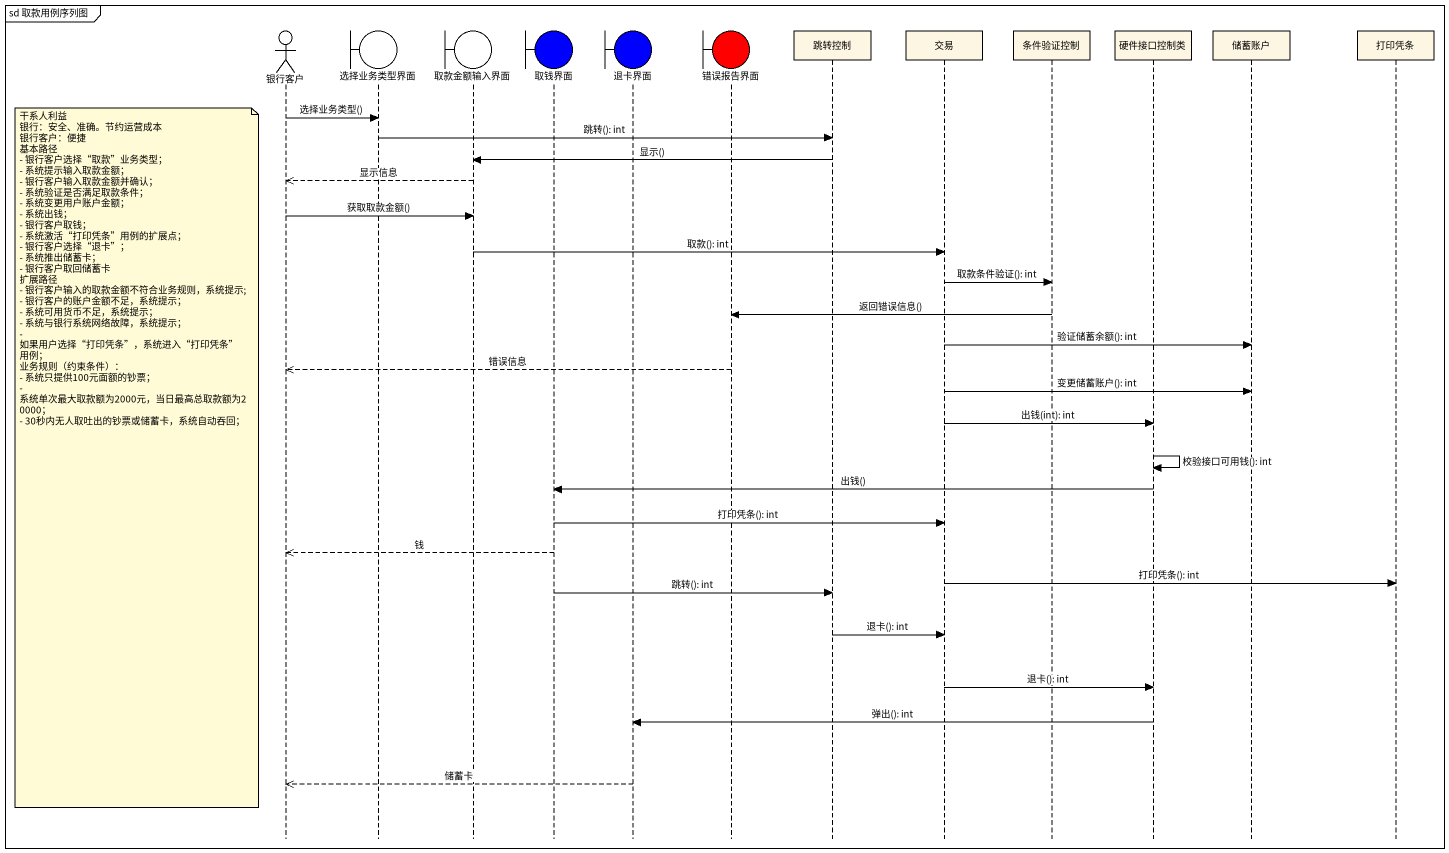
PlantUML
@startuml
mainframe sd 取款用例序列图
hide footbox
actor 银行客户
boundary 选择业务类型界面
boundary 取款金额输入界面
boundary 取钱界面 #0000FF
boundary 退卡界面 #0000FF
boundary 错误报告界面 #FF0000
participant 跳转控制
participant 交易
participant 条件验证控制
participant 硬件接口控制类
participant 储蓄账户
participant 打印凭条

银行客户 -> 选择业务类型界面 : 选择业务类型()
选择业务类型界面 -> 跳转控制 : 跳转(): int
跳转控制 -> 取款金额输入界面 : 显示()
取款金额输入界面 -->> 银行客户 : 显示信息
银行客户 -> 取款金额输入界面 : 获取取款金额()
取款金额输入界面 -> 交易 : 取款(): int
交易 -> 条件验证控制 : 取款条件验证(): int
条件验证控制 -> 错误报告界面 : 返回错误信息()
交易 -> 储蓄账户 : 验证储蓄余额(): int
错误报告界面 -->> 银行客户 : 错误信息
交易 -> 储蓄账户 : 变更储蓄账户(): int
交易 -> 硬件接口控制类 : 出钱(int): int
硬件接口控制类 -> 硬件接口控制类 : 校验接口可用钱(): int
note left of 银行客户
  干系人利益
  银行：安全、准确。节约运营成本
  银行客户：便捷
  基本路径
  - 银行客户选择“取款”业务类型；
  - 系统提示输入取款金额；
  - 银行客户输入取款金额并确认；
  - 系统验证是否满足取款条件；
  - 系统变更用户账户金额；
  - 系统出钱；
  - 银行客户取钱；
  - 系统激活“打印凭条”用例的扩展点；
  - 银行客户选择“退卡”；
  - 系统推出储蓄卡；
  - 银行客户取回储蓄卡
  扩展路径
  - 银行客户输入的取款金额不符合业务规则，系统提示;
  - 银行客户的账户金额不足，系统提示；
  - 系统可用货币不足，系统提示；
  - 系统与银行系统网络故障，系统提示；
  - 如果用户选择“打印凭条”，系统进入“打印凭条”用例；
  业务规则（约束条件）：
  - 系统只提供100元面额的钞票；
  - 系统单次最大取款额为2000元，当日最高总取款额为20000；
  - 30秒内无人取吐出的钞票或储蓄卡，系统自动吞回；
end note
硬件接口控制类 -> 取钱界面 : 出钱()
取钱界面 -> 交易 : 打印凭条(): int
取钱界面 -->> 银行客户 : 钱
交易 -> 打印凭条 : 打印凭条(): int
取钱界面 -> 跳转控制 : 跳转(): int
跳转控制 -> 交易 : 退卡(): int
交易 -> 硬件接口控制类 : 退卡(): int
硬件接口控制类 -> 退卡界面 : 弹出(): int
退卡界面 -->> 银行客户 : 储蓄卡
@enduml
